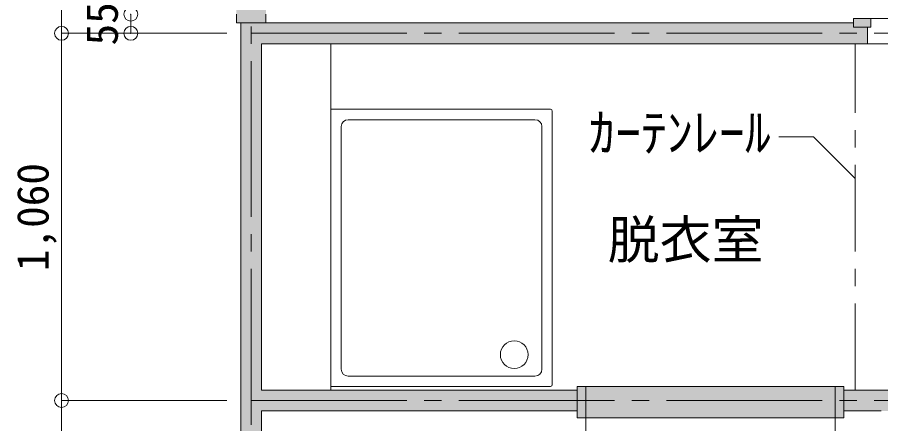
# Model space of a CAD drawing. Units: millimetres at full size, sheet at 1:50. Extents: x -9674 to 9699, y -6794 to 6791.
# Drawn here: x -1568 to 926, y -1613 to -440 of the extents above; entities that cross this region are included whole.
import ezdxf
from ezdxf.enums import TextEntityAlignment as Align

# ---------------------------------------------------------------- set-up
doc = ezdxf.new("R2010")
doc.units = ezdxf.units.MM
doc.header["$LTSCALE"] = 50
doc.header["$PDMODE"] = 32
doc.header["$PDSIZE"] = 40
doc.linetypes.add('CHAIN1', pattern=[8, 5, -1, 1, -1])
doc.linetypes.add('CHAIN2', pattern=[12, 9, -1, 1, -1])
for name, color, linetype, lineweight in [('1-0_芯', 7, 'CHAIN2', 9), ('1-2_間仕切', 3, 'Continuous', 18), ('1-3_建具', 3, 'Continuous', 18), ('1-5_設備', 7, 'Continuous', 9), ('1-A_文字', 7, 'Continuous', 9), ('1-B_寸法', 7, 'Continuous', 9), ('1-D_記号', 7, 'CHAIN1', 9)]:
    doc.layers.add(name, color=color, linetype=linetype, lineweight=lineweight)
doc.layers.add('4-2', color=4, linetype='Continuous')
doc.styles.add('ＭＳ ゴシック', font='')
doc.styles.get('ＭＳ ゴシック').set_extended_font_data('MS Gothic')

msp = doc.modelspace()

# ---------------------------------------------------------------- linework, layer by layer
at = {"layer": '1-0_芯'}
for p, q in [((-892.5, -4015.92), (-892.5, 679.08)), ((-892.5, -485.92), (8517.5, -485.92)), ((-892.5, -1545.92), (2286.5, -1545.92))]:
    msp.add_line(p, q, dxfattribs=at)
at = {"layer": '1-2_間仕切'}
for p, q in [((887.5, -515.92), (887.5, -468.42)), ((-862.5, -515.92), (887.5, -515.92)), ((-862.5, -1515.92), (-862.5, -515.92)), ((49.5, -1515.92), (-862.5, -1515.92)), ((1022.5, -1515.92), (819.5, -1515.92)), ((-862.5, -2870.92), (-862.5, -1575.92)), ((49.5, -1575.92), (-862.5, -1575.92)), ((927.5, -1575.92), (819.5, -1575.92))]:
    msp.add_line(p, q, dxfattribs=at)
msp.add_lwpolyline([(-922.5, -2870.92), (-922.5, -455.92), (847.5, -455.92)], dxfattribs=at)
at = {"layer": '1-3_建具'}
msp.add_line((-850, -455.92), (-850, -430.92), dxfattribs=at)
at = {"layer": '1-3_建具', "color": 7, "lineweight": 9}
for p, q in [((897.5, -443.42), (1647.5, -443.42)), ((1657.5, -515.92), (887.5, -515.92)), ((49.5, -1505.92), (74.5, -1505.92)), ((49.5, -1505.92), (49.5, -1595.92)), ((74.5, -1505.92), (794.5, -1505.92)), ((74.5, -1595.92), (74.5, -1505.92)), ((794.5, -1505.92), (819.5, -1505.92)), ((794.5, -1505.92), (794.5, -1595.92)), ((819.5, -1595.92), (819.5, -1505.92)), ((49.5, -1595.92), (74.5, -1595.92)), ((74.5, -1595.92), (794.5, -1595.92)), ((794.5, -1595.92), (819.5, -1595.92))]:
    msp.add_line(p, q, dxfattribs=at)
at = {"layer": '1-3_建具'}
for points in [[(-855, -455.92), (-935, -455.92), (-935, -430.92)], [(847.5, -468.42), (847.5, -443.42), (897.5, -443.42)], [(847.5, -468.42), (897.5, -468.42), (897.5, -443.42)]]:
    msp.add_lwpolyline(points, dxfattribs=at)
at = {"layer": '1-5_設備'}
for p, q in [((-662.5, -515.92), (-662.5, -1515.92)), ((-27.5, -705.27), (-662.5, -705.27)), ((-22.5, -1500.27), (-22.5, -710.27)), ((-72.5, -735.27), (-612.5, -735.27)), ((-632.5, -1455.27), (-632.5, -755.27)), ((-52.5, -1455.27), (-52.5, -755.27)), ((-612.5, -1475.27), (-72.5, -1475.27)), ((-662.5, -1505.27), (-27.5, -1505.27)), ((74.5, -1595.92), (74.5, -1640.92)), ((794.5, -1595.92), (794.5, -1640.92))]:
    msp.add_line(p, q, dxfattribs=at)
msp.add_circle((-132.5, -1413.54), 40, dxfattribs=at)
for centre, radius, start, end in [((-27.5, -710.27), 5, 0, 90), ((-612.5, -755.27), 20, 90, 180), ((-72.5, -755.27), 20, 0, 90), ((-612.5, -1455.27), 20, 180, 270), ((-72.5, -1455.27), 20, 270, 0), ((-27.5, -1500.27), 5, 270, 0)]:
    msp.add_arc(centre, radius, start, end, dxfattribs=at)
at = {"layer": '1-A_文字'}
for q in [(632.15, -785.1), (852.08, -905.04)]:
    msp.add_line((732.15, -785.1), q, dxfattribs=at)
at = {"layer": '1-B_寸法'}
for p, q in [((-1440, -485.92), (-1440, 424.08)), ((-1240, -430.92), (-1240, -485.92)), ((-962.51, -485.92), (-1440, -485.92)), ((-1440, -485.92), (-1440, -1545.92)), ((-962.51, -1545.92), (-1440, -1545.92)), ((-1440, -1545.92), (-1440, -3015.92))]:
    msp.add_line(p, q, dxfattribs=at)
at = {"layer": '1-B_寸法', "color": 3}
for p in [(-1240, -430.92), (-1440, -485.92), (-1240, -485.92), (-1440, -1545.92)]:
    msp.add_point(p, dxfattribs=at)
at = {"layer": '1-D_記号'}
msp.add_line((852.08, -1515.92), (852.08, -515.92), dxfattribs=at)
at = {"layer": '4-2'}
for points in [[(-935, 394.08), (-850, 394.08), (-935, -455.92), (-850, -455.92)], [(847.5, -443.42), (847.5, -468.42), (897.5, -443.42), (897.5, -468.42)], [(-922.5, -455.92), (-922.5, -2870.92), (-862.5, -2870.92)], [(-922.5, -455.92), (-862.5, -2870.92), (-862.5, -1575.92)], [(847.5, -468.42), (847.5, -455.92), (-922.5, -455.92)], [(-922.5, -455.92), (-862.5, -1575.92), (-862.5, -515.92)], [(-922.5, -455.92), (-862.5, -515.92), (887.5, -515.92)], [(-922.5, -455.92), (887.5, -515.92), (847.5, -468.42)], [(887.5, -515.92), (887.5, -468.42), (847.5, -468.42)], [(-862.5, -1575.92), (49.5, -1575.92), (49.5, -1515.92)], [(-862.5, -1575.92), (49.5, -1515.92), (-862.5, -1515.92)], [(49.5, -1505.92), (49.5, -1595.92), (819.5, -1505.92), (819.5, -1595.92)], [(819.5, -1515.92), (1022.5, -1515.92), (819.5, -1575.92), (1022.5, -1575.92)]]:
    msp.add_solid(points, dxfattribs=at)

# ---------------------------------------------------------------- texts
at = {"layer": '1-A_文字', "style": 'ＭＳ ゴシック'}
for s, p in [('ｶｰﾃﾝﾚｰﾙ', (83.59, -860.44)), ('脱衣室', (137.58, -1169.75))]:
    msp.add_text(s, height=110, dxfattribs=at).set_placement(p, align=Align.BOTTOM_LEFT)
at = {"layer": '1-B_寸法', "style": 'ＭＳ ゴシック'}
for s, p in [('55', (-1250, -520.92)), ('1,060', (-1450, -1172.17))]:
    msp.add_text(s, height=91.64, rotation=90, dxfattribs=at).set_placement(p, align=Align.BOTTOM_LEFT)

doc.saveas('drawing.dxf')
